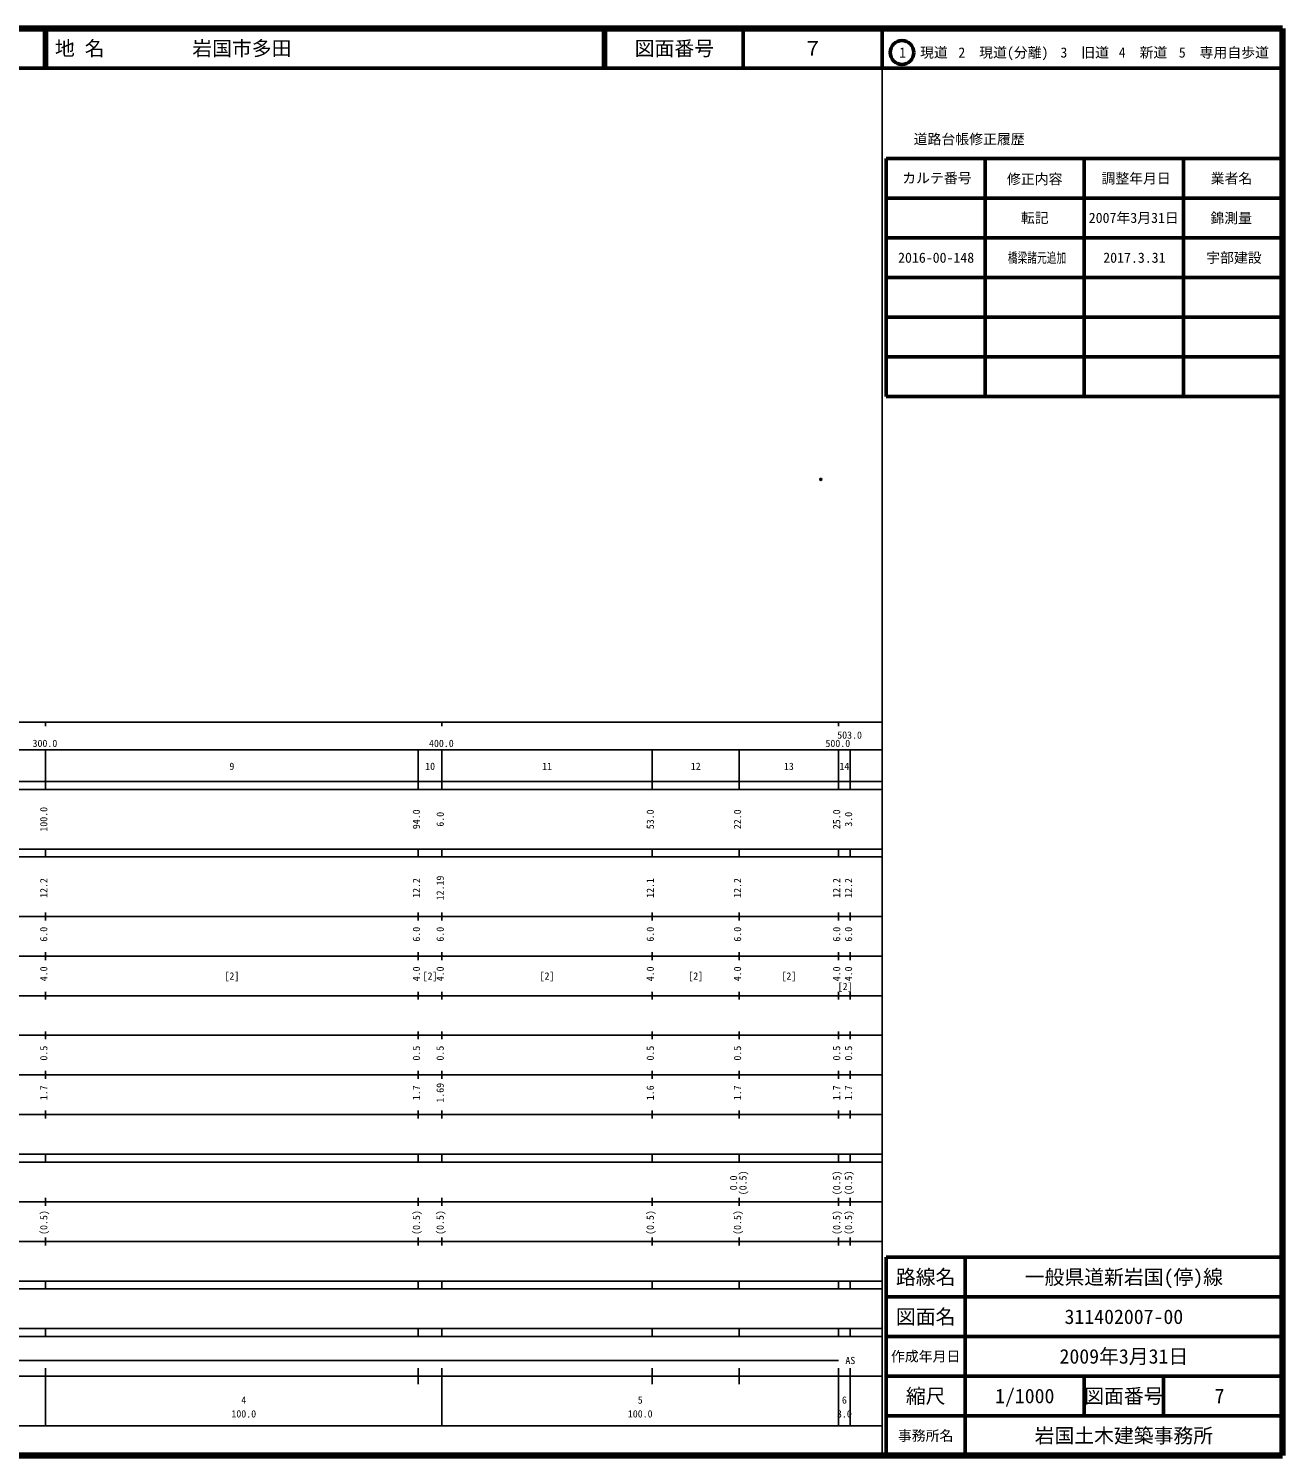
# Model space of a CAD drawing. Units: millimetres on the paper. Extents: x 40 to 680, y 20 to 380.
# Drawn here: x 363.7 to 680, y 20 to 380 of the extents above; entities that cross this region are included whole.
import ezdxf
from ezdxf.enums import TextEntityAlignment as Align

# ---------------------------------------------------------------- set-up
doc = ezdxf.new("R2010")
doc.units = ezdxf.units.MM
doc.header["$PDMODE"] = 32
doc.header["$PDSIZE"] = 0.5
doc.layers.add('M-OTRS', color=6, linetype='Continuous')
doc.layers.add('M-TTL-TXT', color=7, linetype='Continuous')
for name, color, linetype, lineweight in [('M-TTL', 2, 'Continuous', 140), ('M-TTL-BAND', 7, 'Continuous', 25), ('M-TTL-FRAM', 2, 'Continuous', 50), ('M-TTL-LINE', 7, 'Continuous', 50)]:
    doc.layers.add(name, color=color, linetype=linetype, lineweight=lineweight)
doc.styles.add('ＭＳ ゴシック', font='')
doc.styles.get('ＭＳ ゴシック').set_extended_font_data('MS Gothic')

msp = doc.modelspace()

# ---------------------------------------------------------------- linework, layer by layer
at = {"layer": 'M-OTRS'}
msp.add_point((563.547, 266.26), dxfattribs=at)
at = {"layer": 'M-TTL'}
for p, q in [((680, 380), (40, 380)), ((680, 20), (680, 380)), ((40, 20), (680, 20))]:
    msp.add_line(p, q, dxfattribs=at)
at = {"layer": 'M-TTL-BAND'}
for p, q in [((579, 20), (579, 370)), ((40, 205), (579, 205)), ((368, 205), (368, 204)), ((468, 205), (468, 204)), ((568, 205), (568, 204)), ((68, 198), (579, 198)), ((368, 188), (368, 198)), ((462, 188), (462, 198)), ((468, 188), (468, 198)), ((521, 188), (521, 198)), ((543, 188), (543, 198)), ((568, 188), (568, 198)), ((571, 188), (571, 198)), ((40, 190), (579, 190)), ((40, 188), (579, 188)), ((40, 173), (579, 173)), ((368, 171), (368, 173)), ((462, 171), (462, 173)), ((468, 171), (468, 173)), ((521, 171), (521, 173)), ((543, 171), (543, 173)), ((568, 171), (568, 173)), ((571, 171), (571, 173)), ((40, 171), (579, 171)), ((40, 156), (579, 156)), ((368, 155), (368, 157)), ((462, 155), (462, 157)), ((468, 155), (468, 157)), ((521, 155), (521, 157)), ((543, 155), (543, 157)), ((568, 155), (568, 157)), ((571, 155), (571, 157)), ((46, 146), (579, 146)), ((368, 145), (368, 147)), ((462, 145), (462, 147)), ((468, 145), (468, 147)), ((521, 145), (521, 147)), ((543, 145), (543, 147)), ((568, 145), (568, 147)), ((571, 145), (571, 147)), ((368, 135), (368, 137)), ((462, 135), (462, 137)), ((468, 135), (468, 137)), ((521, 135), (521, 137)), ((543, 135), (543, 137)), ((568, 135), (568, 137)), ((571, 135), (571, 137)), ((52, 136), (579, 136)), ((46, 126), (579, 126)), ((368, 125), (368, 127)), ((462, 125), (462, 127)), ((468, 125), (468, 127)), ((521, 125), (521, 127)), ((543, 125), (543, 127)), ((568, 125), (568, 127)), ((571, 125), (571, 127)), ((52, 116), (579, 116)), ((368, 115), (368, 117)), ((462, 115), (462, 117)), ((468, 115), (468, 117)), ((521, 115), (521, 117)), ((543, 115), (543, 117)), ((568, 115), (568, 117)), ((571, 115), (571, 117)), ((46, 106), (579, 106)), ((368, 105), (368, 107)), ((462, 105), (462, 107)), ((468, 105), (468, 107)), ((521, 105), (521, 107)), ((543, 105), (543, 107)), ((568, 105), (568, 107)), ((571, 105), (571, 107)), ((40, 96), (579, 96)), ((40, 94), (579, 94)), ((368, 94), (368, 96)), ((462, 94), (462, 96)), ((468, 94), (468, 96)), ((521, 94), (521, 96)), ((543, 94), (543, 96)), ((568, 94), (568, 96)), ((571, 94), (571, 96)), ((49, 84), (579, 84)), ((368, 83), (368, 85)), ((462, 83), (462, 85)), ((468, 83), (468, 85)), ((521, 83), (521, 85)), ((543, 83), (543, 85)), ((568, 83), (568, 85)), ((571, 83), (571, 85)), ((40, 74), (579, 74)), ((368, 73), (368, 75)), ((462, 73), (462, 75)), ((468, 73), (468, 75)), ((521, 73), (521, 75)), ((543, 73), (543, 75)), ((568, 73), (568, 75)), ((571, 73), (571, 75)), ((40, 64), (579, 64)), ((40, 62), (579, 62)), ((368, 62), (368, 64)), ((462, 62), (462, 64)), ((468, 62), (468, 64)), ((521, 62), (521, 64)), ((543, 62), (543, 64)), ((568, 62), (568, 64)), ((571, 62), (571, 64)), ((40, 52), (579, 52)), ((368, 50), (368, 52)), ((462, 50), (462, 52)), ((468, 50), (468, 52)), ((521, 50), (521, 52)), ((543, 50), (543, 52)), ((568, 50), (568, 52)), ((571, 50), (571, 52)), ((40, 50), (579, 50)), ((71, 44), (568, 44)), ((40, 40), (579, 40)), ((368, 27.5), (368, 42)), ((462, 38), (462, 42)), ((468, 27.5), (468, 42)), ((521, 38), (521, 42)), ((543, 38), (543, 42)), ((568, 27.5), (568, 42)), ((571, 27.5), (571, 42)), ((68, 27.5), (579, 27.5))]:
    msp.add_line(p, q, dxfattribs=at)
at = {"layer": 'M-TTL-FRAM'}
for p, q in [((580, 347.197), (580, 287.197)), ((580, 347.197), (680, 347.197)), ((580, 287.197), (680, 287.197)), ((680, 70), (580, 70)), ((580, 70), (580, 20))]:
    msp.add_line(p, q, dxfattribs=at)
at = {"layer": 'M-TTL-LINE'}
for p, q in [((367.75, 380), (367.75, 370)), ((368.25, 380), (368.25, 370)), ((508.747, 380), (508.747, 370)), ((509.247, 380), (509.247, 370)), ((543.997, 380), (543.997, 370)), ((579, 380), (579, 370)), ((40, 370), (680, 370)), ((605, 347.197), (605, 287.197)), ((630, 347.197), (630, 287.197)), ((655, 347.197), (655, 287.197)), ((580, 337.197), (680, 337.197)), ((580, 327.197), (680, 327.197)), ((580, 317.197), (680, 317.197)), ((580, 307.197), (680, 307.197)), ((580, 297.197), (680, 297.197)), ((600, 70), (600, 20)), ((680, 60), (580, 60)), ((680, 50), (580, 50)), ((680, 40), (580, 40)), ((630, 40), (630, 30)), ((650, 40), (650, 30)), ((680, 30), (580, 30))]:
    msp.add_line(p, q, dxfattribs=at)
msp.add_circle((584.031, 373.958), 3, dxfattribs=at)

# ---------------------------------------------------------------- texts
at = {"layer": 'M-TTL-BAND', "style": 'ＭＳ ゴシック'}
for s, p in [('503.0', (570.81, 200.282)), ('300.0', (367.844, 198.195)), ('400.0', (467.844, 198.195)), ('500.0', (567.844, 198.195)), ('9', (415, 192.405)), ('10', (465, 192.405)), ('11', (494.5, 192.405)), ('12', (532, 192.405)), ('13', (555.5, 192.405)), ('14', (569.5, 192.405)), ('[2]', (415, 139.5)), ('[2]', (465, 139.5)), ('[2]', (494.5, 139.5)), ('[2]', (532, 139.5)), ('[2]', (555.5, 139.5)), ('[2]', (569.69, 136.844)), ('AS', (571, 42.5)), ('4', (418, 32.523)), ('5', (518, 32.523)), ('6', (569.5, 32.523)), ('100.0', (418, 29.033)), ('100.0', (518, 29.033)), ('3.0', (569.5, 29.033))]:
    msp.add_text(s, height=1.833, dxfattribs=at).set_placement(p, align=Align.BOTTOM_CENTER)
for s, p in [('100.0', (369, 180.5)), ('94.0', (463, 180.5)), ('6.0', (469, 180.5)), ('53.0', (522, 180.5)), ('22.0', (544, 180.5)), ('25.0', (569, 180.5)), ('3.0', (572, 180.5)), ('12.19', (469, 163.174)), ('12.2', (369, 163.174)), ('12.2', (463, 163.174)), ('12.1', (522, 163.174)), ('12.2', (544, 163.174)), ('12.2', (569, 163.174)), ('12.2', (572, 163.174)), ('6.0', (369, 151.5)), ('6.0', (463, 151.5)), ('6.0', (469, 151.5)), ('6.0', (522, 151.5)), ('6.0', (544, 151.5)), ('6.0', (569, 151.5)), ('6.0', (572, 151.5)), ('4.0', (369, 141.5)), ('4.0', (463, 141.5)), ('4.0', (469, 141.5)), ('4.0', (522, 141.5)), ('4.0', (544, 141.5)), ('4.0', (569, 141.5)), ('4.0', (572, 141.5)), ('0.5', (369, 121.5)), ('0.5', (463, 121.5)), ('0.5', (469, 121.5)), ('0.5', (522, 121.5)), ('0.5', (544, 121.5)), ('0.5', (569, 121.5)), ('0.5', (572, 121.5)), ('1.7', (369, 111.5)), ('1.7', (463, 111.5)), ('1.69', (469, 111.5)), ('1.6', (522, 111.5)), ('1.7', (544, 111.5)), ('1.7', (569, 111.5)), ('1.7', (572, 111.5)), ('0.0', (543, 88.764)), ('(0.5)', (545.37, 88.764)), ('(0.5)', (569, 88.764)), ('(0.5)', (572, 88.764)), ('(0.5)', (369, 78.764)), ('(0.5)', (463, 78.764)), ('(0.5)', (469, 78.764)), ('(0.5)', (522, 78.764)), ('(0.5)', (544, 78.764)), ('(0.5)', (569, 78.764)), ('(0.5)', (572, 78.764))]:
    msp.add_text(s, height=1.833, rotation=90, dxfattribs=at).set_placement(p, align=Align.BOTTOM_CENTER)
at = {"layer": 'M-TTL-TXT', "style": 'ＭＳ ゴシック'}
for s, p in [('地 名', (370.38, 375)), ('岩国市多田', (405.024, 375))]:
    msp.add_text(s, height=3.666, dxfattribs=at).set_placement(p, align=Align.MIDDLE_LEFT)
for s, height, p in [('図面番号', 3.666, (526.622, 375)), ('７', 3.666, (561.497, 375)), ('1\u3000現道', 2.566, (589.448, 373.958)), ('2\u3000現道(分離)', 2.566, (609.619, 373.958)), ('3\u3000旧道', 2.566, (630.121, 373.958)), ('4\u3000新道', 2.566, (644.824, 373.958)), ('5\u3000専用自歩道', 2.566, (665.228, 373.958)), ('道路台帳修正履歴', 2.566, (600.968, 352.113)), ('カルテ番号', 2.566, (592.839, 342.277)), ('修正内容', 2.566, (617.509, 342.023)), ('調整年月日', 2.566, (643.089, 342.197)), ('業者名', 2.566, (667.134, 342.197)), ('転記', 2.566, (617.5, 332.245)), ('2007年3月31日', 2.566, (642.5, 332.245)), ('錦測量', 2.566, (667.077, 332.189)), ('路線名', 3.666, (590, 65)), ('路線名', 3.666, (590, 65)), ('一般県道新岩国(停)線', 3.666, (640, 65)), ('図面名', 3.666, (590, 55)), ('図面名', 3.666, (590, 55)), ('311402007-00', 3.666, (640, 55)), ('2009年3月31日', 3.666, (640, 45)), ('作成年月日', 2.566, (590, 45)), ('作成年月日', 2.566, (590, 45)), ('縮尺', 3.666, (590, 35)), ('縮尺', 3.666, (590, 35)), ('1/1000', 3.666, (615, 35)), ('図面番号', 3.666, (640, 35)), ('図面番号', 3.666, (640, 35)), ('7', 3.666, (664.125, 35)), ('事務所名', 2.566, (590, 25)), ('事務所名', 2.566, (590, 25)), ('岩国土木建築事務所', 3.666, (640, 25))]:
    msp.add_text(s, height=height, dxfattribs=at).set_placement(p, align=Align.MIDDLE_CENTER)
for s, p in [('2016-00-148', (583.046, 320.138)), ('2017.3.31', (634.796, 320.138))]:
    msp.add_text(s, height=2.566, dxfattribs=at).set_placement(p, align=Align.BOTTOM_LEFT)
at = {"layer": 'M-TTL-TXT', "style": 'ＭＳ ゴシック', "width": 0.7}
msp.add_text('橋梁諸元追加', height=2.566, dxfattribs=at).set_placement((610.749, 320.138), align=Align.BOTTOM_LEFT)
at = {"layer": 'M-TTL-TXT', "style": 'ＭＳ ゴシック'}
msp.add_text('宇部建設', height=2.566, dxfattribs=at).set_placement((667.758, 320.138), align=Align.BOTTOM_CENTER)

doc.saveas('drawing.dxf')
